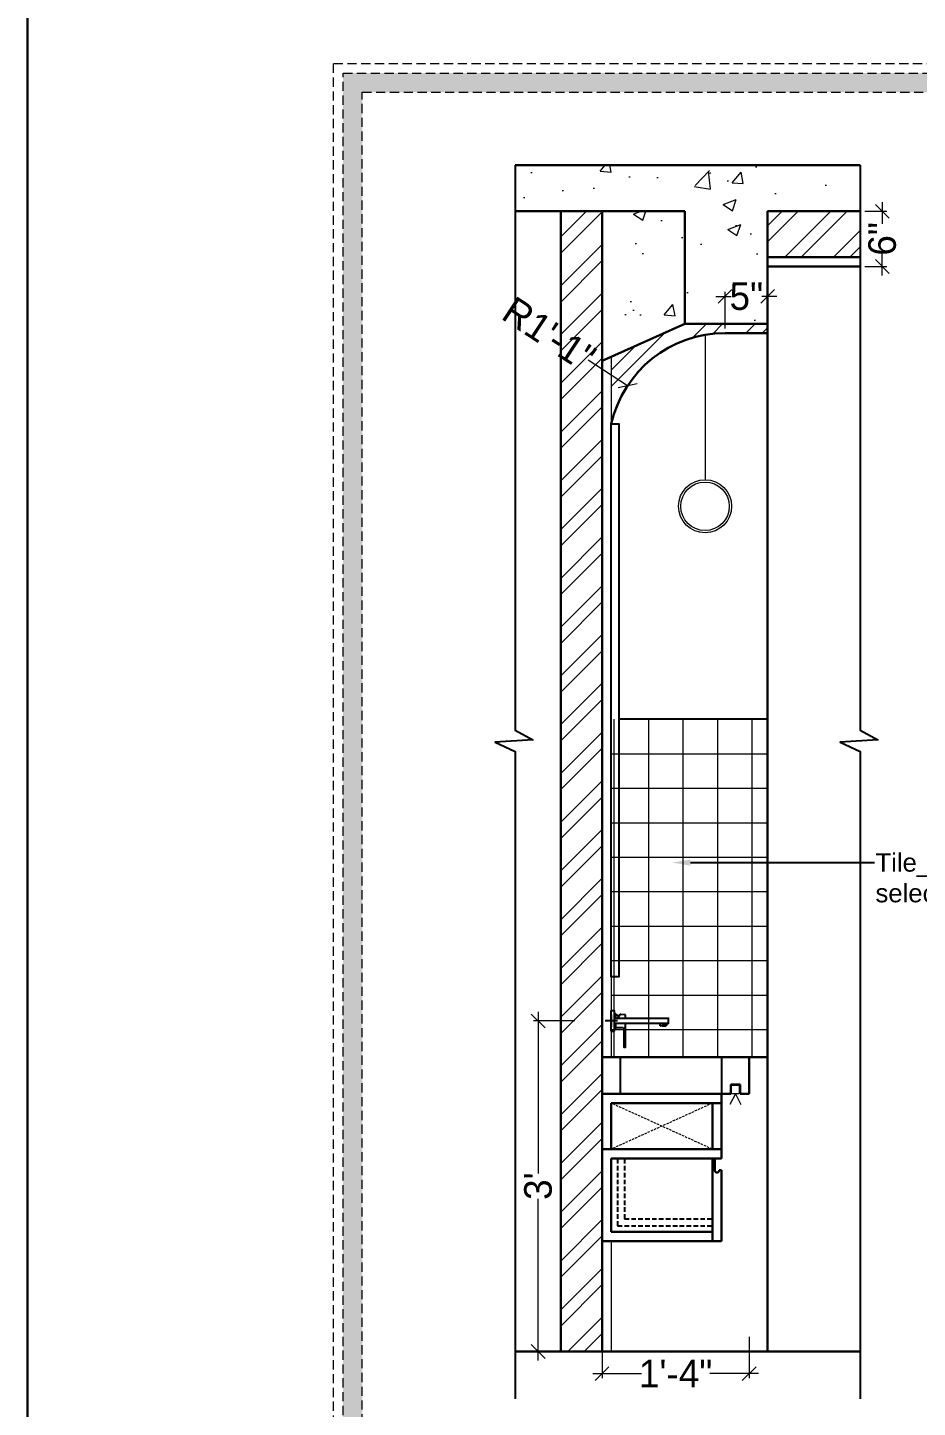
# Model space of a CAD drawing. Header units: millimetres. Extents: x 56222 to 3066687, y -650199 to -121287.
# Drawn here: x 150163.9 to 150260.7, y -183575.9 to -183425.8 of the extents above; entities that cross this region are included whole.
import ezdxf
from ezdxf import colors
from ezdxf.entities.mleader import LeaderData, LeaderLine
from ezdxf.lldxf.tags import DXFTag
from ezdxf.math import Vec2, Vec3

# ---------------------------------------------------------------- set-up
doc = ezdxf.new("R2010")
doc.units = ezdxf.units.MM
doc.header["$MEASUREMENT"] = 0
doc.header["$PDMODE"] = 35
for name, pattern in [('DASHED', [0.75, 0.5, -0.25]), ('DASHED2', [0.375, 0.25, -0.125]), ('DASHEDX2', [1.5, 1, -0.5])]:
    doc.linetypes.add(name, pattern=pattern)
doc.layers.get('Defpoints').update_dxf_attribs({"color": 220})
doc.layers.add('AR HATCH-7', color=7, linetype='Continuous')
doc.layers.add('str coll', color=6, linetype='Continuous')
for name, color, linetype, lineweight in [('dim05', 1, 'Continuous', 13), ('Dimension', 10, 'DASHEDX2', 20), ('FURNITURE', 32, 'Continuous', 9), ('furniture dimensions', 1, 'DASHED', 0), ('FURNITURE-1', 252, 'Continuous', 13), ('SECTION ( SLAB PLine )', 104, 'Continuous', 30), ('wall', 7, 'Continuous', 30), ('XX~SLAB ( BEAM )~ ( DIM )', 7, 'Continuous', 9)]:
    doc.layers.add(name, color=color, linetype=linetype, lineweight=lineweight)
doc.styles.add('century g', font='GOTHIC.TTF')
doc.styles.get("Standard").update_dxf_attribs({"font": 'arial.ttf', "height": 6})
tags = doc.linetypes.add('CENTER2', pattern=[28.575, 19.05, -3.175, 3.175, -3.175]).pattern_tags.tags
tags[10:11] = [DXFTag(74, 4), DXFTag(75, 0), DXFTag(340, '0'), DXFTag(46, 0.0), DXFTag(50, 0.0), DXFTag(44, 0.0), DXFTag(45, 0.0)]
tags[8:9] = [DXFTag(74, 4), DXFTag(75, 0), DXFTag(340, '0'), DXFTag(46, 0.0), DXFTag(50, 0.0), DXFTag(44, 0.0), DXFTag(45, 0.0)]
tags[6:7] = [DXFTag(74, 4), DXFTag(75, 0), DXFTag(340, '0'), DXFTag(46, 0.0), DXFTag(50, 0.0), DXFTag(44, 0.0), DXFTag(45, 0.0)]
tags[4:5] = [DXFTag(74, 4), DXFTag(75, 0), DXFTag(340, '0'), DXFTag(46, 0.0), DXFTag(50, 0.0), DXFTag(44, 0.0), DXFTag(45, 0.0)]
doc.dimstyles.new('Archana', dxfattribs={"dimtxt": 2, "dimasz": 0.75, "dimexe": 0.5, "dimexo": 0.5, "dimgap": 0, "dimtad": 0, "dimzin": 0, "dimdsep": 46, "dimlunit": 4, "dimtxsty": 'century g', "dimblk": 'OBLIQUE', "dimcen": 0, "dimdle": 1, "dimclrd": 256, "dimclre": 256, "dimclrt": 256, "dimadec": 0, "dimazin": 0, "dimtfac": 1, "dimtofl": 0, "dimtmove": 1, "dimatfit": 3, "dimfxl": 1, "dimfxlon": 1, "dimtolj": 1, "dimtzin": 0, "dimlwd": -1, "dimlwe": -1, "dimarcsym": 0})

# ---------------------------------------------------------------- blocks, each defined once
blk = doc.blocks.new('bn29-23')
at = {"linetype": 'Continuous'}
for p, q in [((0.486, 1.4133), (0.486, 1.4138)), ((0.486, 1.4138), (0.4955, 1.4138)), ((0.486, 1.4138), (0.486, 1.4138)), ((0.486, 1.4138), (0.4955, 1.4138)), ((0.486, 1.3463), (0.486, 1.4133)), ((0.496, 1.4133), (0.496, 1.3463)), ((0.496, 1.4133), (0.496, 1.4133)), ((0.496, 1.4028), (0.4991, 1.4028)), ((0.4996, 1.4023), (0.4996, 1.3888)), ((0.5077, 1.3888), (0.5155, 1.4013)), ((0.516, 1.4015), (0.531, 1.4002)), ((0.5314, 1.3997), (0.5314, 1.3888)), ((0.4965, 1.3883), (0.496, 1.3878)), ((0.496, 1.3718), (0.4965, 1.3713)), ((0.4991, 1.3568), (0.496, 1.3568)), ((0.4965, 1.3883), (0.4965, 1.3888)), ((0.4965, 1.3888), (0.6728, 1.3888)), ((0.4965, 1.3713), (0.4965, 1.3883)), ((0.4965, 1.3708), (0.4965, 1.3713)), ((0.6728, 1.3708), (0.4965, 1.3708)), ((0.4996, 1.3708), (0.4996, 1.3573)), ((0.5014, 1.3573), (0.5014, 1.3708)), ((0.5014, 1.3585), (0.5014, 1.3585)), ((0.5014, 1.3585), (0.5014, 1.3585)), ((0.5248, 1.3575), (0.5019, 1.3568)), ((0.5104, 1.3932), (0.5104, 1.3939)), ((0.5214, 1.3574), (0.5139, 1.3572)), ((0.5139, 1.3572), (0.5139, 1.3572)), ((0.5214, 1.3574), (0.5214, 1.3574)), ((0.5279, 1.2929), (0.5279, 1.3545)), ((0.5314, 1.3708), (0.5314, 1.2929)), ((0.6442, 1.3708), (0.6447, 1.3647)), ((0.6453, 1.3639), (0.6459, 1.3636)), ((0.6673, 1.3655), (0.6459, 1.3636)), ((0.6479, 1.3635), (0.6653, 1.365)), ((0.6606, 1.3679), (0.652, 1.3672)), ((0.6522, 1.3654), (0.652, 1.3672)), ((0.6606, 1.3679), (0.6607, 1.3661)), ((0.6673, 1.3655), (0.6678, 1.3659)), ((0.6682, 1.3668), (0.6679, 1.3708)), ((0.6733, 1.3713), (0.6733, 1.3883)), ((0.486, 1.3458), (0.486, 1.3463)), ((0.486, 1.3458), (0.4955, 1.3458)), ((0.5309, 1.2924), (0.5284, 1.2924))]:
    blk.add_line(p, q, dxfattribs=at)
at = {"linetype": 'CENTER2'}
for p, q in [((0.486, 1.3998), (0.486, 1.3598)), ((0.506, 1.3798), (0.466, 1.3798))]:
    blk.add_line(p, q, dxfattribs=at)
at = {"linetype": 'Continuous'}
for centre, radius, start, end in [((0.4955, 1.4133), 0.0005, 0, 90), ((0.4991, 1.4023), 0.0005, 0, 89.5), ((0.5004, 1.4013), 0.0008, 180, 253.5764), ((0.494, 1.3798), 0.0216, 40.6691, 73.5764), ((0.5159, 1.401), 0.0005, 85, 148.0008), ((0.5309, 1.3997), 0.0005, 58, 85), ((0.5309, 1.3997), 0.0005, 0, 58), ((0.4991, 1.3573), 0.0005, 270.5, 0), ((0.5004, 1.3583), 0.0008, 106.4236, 180), ((0.494, 1.3798), 0.0216, 286.4236, 289.8314), ((0.5019, 1.3573), 0.0005, 180.0008, 271.77), ((0.5249, 1.3545), 0.003, 359.9996, 37.4538), ((0.6457, 1.3648), 0.001, 185, 245), ((0.6478, 1.3641), 0.0006, 209.6243, 275), ((0.6563, 1.367), 0.00877, 333.341, 346.3922), ((0.6653, 1.3656), 0.0006, 275, 340.3757), ((0.6672, 1.3667), 0.001, 305, 5), ((0.6728, 1.3883), 0.0005, 0, 90), ((0.6728, 1.3713), 0.0005, 270, 0), ((0.4955, 1.3463), 0.0005, 270, 0), ((0.5284, 1.2929), 0.0005, 180, 270), ((0.5309, 1.2929), 0.0005, 270, 0)]:
    blk.add_arc(centre, radius, start, end, dxfattribs=at)
blk.add_ellipse((0.656, 1.3641), major_axis=(-0.00819, 0.00095), ratio=0.083881, start_param=1.11088, end_param=3.110964, dxfattribs=at)
for points, knots in [([(0.654, 1.3647), (0.6536, 1.3647), (0.6533, 1.3647), (0.6528, 1.3648), (0.6526, 1.3649), (0.6524, 1.365), (0.6524, 1.3651), (0.6523, 1.3652), (0.6522, 1.3653), (0.6522, 1.3654)], [0, 0, 0, 0, 0.5, 0.5, 0.75, 0.75, 0.875, 0.875, 1, 1, 1, 1]), ([(0.6591, 1.3651), (0.6583, 1.3649), (0.6574, 1.3648), (0.6557, 1.3646), (0.6548, 1.3646), (0.654, 1.3647)], [0, 0, 0, 0, 0.5, 0.5, 1, 1, 1, 1]), ([(0.6607, 1.3661), (0.6607, 1.366), (0.6607, 1.366), (0.6606, 1.3658), (0.6606, 1.3657), (0.6604, 1.3656), (0.6602, 1.3655), (0.6598, 1.3653), (0.6594, 1.3652), (0.6591, 1.3651)], [0, 0, 0, 0, 0.125, 0.125, 0.25, 0.25, 0.5, 0.5, 1, 1, 1, 1])]:
    blk.add_open_spline(points, degree=3, knots=knots, dxfattribs=at)
blk = doc.blocks.new('_Oblique')
at = {"layer": 'wall', "color": 0, "lineweight": -2}
blk.add_line((-0.5, -0.5), (0.5, 0.5), dxfattribs=at)
blk = doc.blocks.new('*D1447')
at = {"layer": 'Defpoints', "color": 0, "linetype": 'Continuous', "lineweight": 25, "transparency": 16777216}
for p in [(150226.38, -183533.86), (150219.43, -183569.81), (150226.38, -183569.81)]:
    blk.add_point(p, dxfattribs=at)
at = {"layer": 'furniture dimensions', "color": 5, "linetype": 'Continuous', "transparency": 16777216}
for p, q in [((150219.43, -183532.86), (150219.43, -183550.47)), ((150219.43, -183570.81), (150219.43, -183553.2)), ((150223.43, -183569.81), (150218.93, -183569.81))]:
    blk.add_line(p, q, dxfattribs=at)
at = {"layer": 'furniture dimensions', "color": 5, "linetype": 'ByBlock', "transparency": 16777216}
blk.add_line((150223.43, -183533.86), (150218.93, -183533.86), dxfattribs=at)
at = {"layer": 'furniture dimensions', "color": 5, "linetype": 'Continuous', "transparency": 16777216, "xscale": 1.5, "yscale": 1.5, "zscale": 1.5}
for p, rotation in [((150219.43, -183533.86), 90), ((150219.43, -183569.81), 270)]:
    blk.add_blockref('_Oblique', p, dxfattribs=dict(at, rotation=rotation))
at = {"layer": 'furniture dimensions', "linetype": 'Continuous', "lineweight": 0, "transparency": 16777216, "insert": (150219.43, -183551.83), "char_height": 3, "attachment_point": 5, "rotation": 90, "style": 'century g'}
blk.add_mtext("\\A1;3'", dxfattribs=at)
blk = doc.blocks.new('*D1448')
at = {"layer": 'Defpoints', "color": 0, "linetype": 'Continuous', "lineweight": 25, "transparency": 16777216}
for p in [(150242.38, -183541.81), (150226.38, -183557.81), (150226.38, -183572.22)]:
    blk.add_point(p, dxfattribs=at)
at = {"layer": 'furniture dimensions', "color": 5, "linetype": 'Continuous', "transparency": 16777216}
for p, q in [((150226.38, -183568.22), (150226.38, -183572.72)), ((150225.38, -183572.22), (150230.66, -183572.22)), ((150243.38, -183572.22), (150238.1, -183572.22))]:
    blk.add_line(p, q, dxfattribs=at)
at = {"layer": 'furniture dimensions', "color": 5, "linetype": 'ByBlock', "transparency": 16777216}
blk.add_line((150242.38, -183568.22), (150242.38, -183572.72), dxfattribs=at)
at = {"layer": 'furniture dimensions', "color": 5, "linetype": 'Continuous', "transparency": 16777216, "xscale": 1.5, "yscale": 1.5, "zscale": 1.5, "rotation": 180}
blk.add_blockref('_Oblique', (150226.38, -183572.22), dxfattribs=at)
at = {"layer": 'furniture dimensions', "color": 5, "linetype": 'Continuous', "transparency": 16777216, "xscale": 1.5, "yscale": 1.5, "zscale": 1.5}
blk.add_blockref('_Oblique', (150242.38, -183572.22), dxfattribs=at)
at = {"layer": 'furniture dimensions', "linetype": 'Continuous', "lineweight": 0, "transparency": 16777216, "insert": (150234.38, -183572.22), "char_height": 3, "attachment_point": 5, "style": 'century g'}
blk.add_mtext('\\A1;1\'-4"', dxfattribs=at)
blk = doc.blocks.new('*D1449')
at = {"layer": 'Defpoints', "color": 0, "linetype": 'Continuous', "lineweight": 25, "transparency": 16777216}
for p in [(150229.16, -183464.77, 0.02), (150239.76, -183471.76, 0.02)]:
    blk.add_point(p, dxfattribs=at)
at = {"layer": 'furniture dimensions', "color": 5, "linetype": 'Continuous', "transparency": 16777216}
blk.add_line((150224.88, -183461.96), (150229.16, -183464.77), dxfattribs=at)
at = {"layer": 'furniture dimensions', "color": 5, "linetype": 'ByBlock', "transparency": 16777216}
blk.add_arc((150239.76, -183471.76), 12.7, 92.256, 148.8915, dxfattribs=at)
at = {"layer": 'furniture dimensions', "color": 5, "linetype": 'Continuous', "transparency": 16777216, "xscale": 1.5, "yscale": 1.5, "zscale": 1.5, "rotation": 326.6355880082943}
blk.add_blockref('_Oblique', (150229.16, -183464.77), dxfattribs=at)
at = {"layer": 'furniture dimensions', "linetype": 'Continuous', "lineweight": 0, "transparency": 16777216, "insert": (150220.63, -183459.16), "char_height": 3, "attachment_point": 5, "rotation": 326.6356, "style": 'century g'}
blk.add_mtext('\\A1;R1\'-1"', dxfattribs=at)
blk = doc.blocks.new('*D1450')
at = {"layer": 'Defpoints', "color": 0, "linetype": 'Continuous', "lineweight": 25, "transparency": 16777216}
for p in [(150239.75, -183455.06), (150239.75, -183459.06, 0.03), (150244.38, -183459.06, 0.05)]:
    blk.add_point(p, dxfattribs=at)
at = {"layer": 'furniture dimensions', "color": 5, "linetype": 'Continuous', "transparency": 16777216}
for p, q in [((150238.75, -183455.06), (150240.4, -183455.06)), ((150239.75, -183458.56), (150239.75, -183454.56)), ((150245.38, -183455.06), (150243.74, -183455.06))]:
    blk.add_line(p, q, dxfattribs=at)
at = {"layer": 'furniture dimensions', "color": 5, "linetype": 'ByBlock', "transparency": 16777216}
blk.add_line((150244.38, -183458.56), (150244.38, -183454.56), dxfattribs=at)
at = {"layer": 'furniture dimensions', "color": 5, "linetype": 'Continuous', "transparency": 16777216, "xscale": 1.5, "yscale": 1.5, "zscale": 1.5, "rotation": 180}
blk.add_blockref('_Oblique', (150239.75, -183455.06), dxfattribs=at)
at = {"layer": 'furniture dimensions', "color": 5, "linetype": 'Continuous', "transparency": 16777216, "xscale": 1.5, "yscale": 1.5, "zscale": 1.5}
blk.add_blockref('_Oblique', (150244.38, -183455.06), dxfattribs=at)
at = {"layer": 'furniture dimensions', "linetype": 'Continuous', "lineweight": 0, "transparency": 16777216, "insert": (150242.07, -183455.06), "char_height": 3, "attachment_point": 5, "style": 'century g'}
blk.add_mtext('\\A1;5"', dxfattribs=at)
blk = doc.blocks.new('*D1451')
at = {"layer": 'Defpoints', "color": 0, "linetype": 'Continuous', "lineweight": 25, "transparency": 16777216}
for p in [(150254.45, -183445.81, 0), (150254.45, -183451.81), (150256.85, -183451.81)]:
    blk.add_point(p, dxfattribs=at)
at = {"layer": 'furniture dimensions', "color": 5, "linetype": 'Continuous', "transparency": 16777216}
for p, q in [((150256.85, -183444.81), (150256.85, -183447.19)), ((150256.85, -183452.81), (150256.85, -183450.42)), ((150254.95, -183451.81), (150257.35, -183451.81))]:
    blk.add_line(p, q, dxfattribs=at)
at = {"layer": 'furniture dimensions', "color": 5, "linetype": 'ByBlock', "transparency": 16777216}
blk.add_line((150254.95, -183445.81), (150257.35, -183445.81), dxfattribs=at)
at = {"layer": 'furniture dimensions', "color": 5, "linetype": 'Continuous', "transparency": 16777216, "xscale": 1.5, "yscale": 1.5, "zscale": 1.5}
for p, rotation in [((150256.85, -183445.81), 90), ((150256.85, -183451.81), 270)]:
    blk.add_blockref('_Oblique', p, dxfattribs=dict(at, rotation=rotation))
at = {"layer": 'furniture dimensions', "linetype": 'Continuous', "lineweight": 0, "transparency": 16777216, "insert": (150256.85, -183448.81), "char_height": 3, "attachment_point": 5, "rotation": 90, "style": 'century g'}
blk.add_mtext('\\A1;6"', dxfattribs=at)

msp = doc.modelspace()

# ---------------------------------------------------------------- hatches: boundary and pattern name
at = {"layer": 'AR HATCH-7', "lineweight": 0, "true_color": 0x939598, "transparency": 33554687}
h = msp.add_hatch(dxfattribs=at)
h.set_pattern_fill('ANSI32', color=252, scale=10)
h.set_pattern_definition([(45, (2556.1407, -2553.644), (-2.65165043, 2.65165043), []), (45, (2557.9084, -2553.644), (-2.65165043, 2.65165043), [])])
h.paths.add_polyline_path([(150221.88, -183445.808), (150226.38, -183445.808), (150226.38, -183569.808), (150221.88, -183569.808)])
at = {"layer": 'dim05', "lineweight": 0, "true_color": 0xd24014, "transparency": 33554559}
h = msp.add_hatch(dxfattribs=at)
h.set_pattern_fill('NET', color=22, scale=30)
h.set_pattern_definition([(0, (150358.9505, -183501.0565), (0, 3.75), []), (90, (150358.9505, -183501.0565), (-3.75, 2e-16), [])])
h.paths.add_polyline_path([(150227.38, -183501.057), (150244.38, -183501.057), (150244.38, -183537.808), (150227.38, -183537.808)])
at = {"layer": 'Dimension', "true_color": 0xd39e00, "transparency": 33554687}
h = msp.add_hatch(color=42, dxfattribs=at)
h.paths.add_polyline_path([(150198.226, -183430.774), (150198.226, -183639.724), (150495.083, -183639.724), (150495.083, -183430.774)])
h.paths.add_polyline_path([(150200.31, -183432.857), (150493, -183432.857), (150493, -183637.641), (150200.31, -183637.641)], flags=16)
at = {"layer": 'FURNITURE-1', "lineweight": 0, "true_color": 0xc7c8ca, "transparency": 33554687}
h = msp.add_hatch(dxfattribs=at)
h.set_pattern_fill('AR-CONC', color=9, scale=2)
h.set_pattern_definition([(50, (2556.14, -2574.383), (14.34520365, -1.2550427), [1.5, -16.5]), (355, (2556.14, -2574.383), (-2.7750267, 15.0438427), [1.2, -13.2]), (100.4514445, (2557.336, -2574.487), (11.5701769, 13.7887998), [1.2748038, -14.0228422]), (46.1842, (2556.14, -2570.383), (21.3448266, -3.3103856), [2.25, -24.75]), (96.635635, (2557.92, -2570.659), (18.693239, 19.482372), [1.9122068, -21.0342752]), (351.184164, (2556.14, -2570.383), (18.693239, 19.482372), [1.8, -19.8]), (21, (2558.14, -2571.383), (11.93814104, -8.0523778), [1.5, -16.5]), (326, (2558.14, -2571.383), (4.8663066, 14.5030009), [1.2, -13.2]), (71.451445, (2559.135, -2572.054), (16.8044475, 6.45062306), [1.2748038, -14.0228422]), (37.5, (2556.1405, -2574.383), (0.24319711, 6.65787708), [0, -13.04, 0, -13.4, 0, -13.25]), (7.5, (2556.1405, -2574.383), (5.26139075, 7.88823424), [0, -7.64, 0, -12.74, 0, -5.05]), (327.5, (2551.6805, -2574.383), (10.67644872, -0.45109743), [0, -5, 0, -15.6, 0, -20.7]), (317.5, (2549.68, -2574.383), (11.6637234, 2.00209965), [0, -6.5, 0, -10.36, 0, -14.7])])
h.paths.add_polyline_path([(150216.948, -183440.808), (150254.45, -183440.808), (150254.45, -183445.808), (150216.948, -183445.808)])
h = msp.add_hatch(dxfattribs=at)
h.set_pattern_fill('AR-CONC', color=9, scale=2)
h.set_pattern_definition([(50, (1797.054, -4328.727), (14.34520365, -1.2550427), [1.5, -16.5]), (355, (1797.054, -4328.727), (-2.7750267, 15.0438427), [1.2, -13.2]), (100.4514445, (1798.249, -4328.831), (11.5701769, 13.7887998), [1.2748038, -14.0228422]), (46.1842, (1797.054, -4324.727), (21.3448266, -3.3103856), [2.25, -24.75]), (96.635635, (1798.832, -4325.003), (18.693239, 19.482372), [1.9122068, -21.0342752]), (351.184164, (1797.054, -4324.727), (18.693239, 19.482372), [1.8, -19.8]), (21, (1799.054, -4325.727), (11.93814104, -8.0523778), [1.5, -16.5]), (326, (1799.054, -4325.727), (4.8663066, 14.5030009), [1.2, -13.2]), (71.451445, (1800.048, -4326.398), (16.8044475, 6.45062306), [1.2748038, -14.0228422]), (37.5, (1797.0536, -4328.727), (0.24319711, 6.65787708), [0, -13.04, 0, -13.4, 0, -13.25]), (7.5, (1797.0536, -4328.727), (5.26139075, 7.88823424), [0, -7.64, 0, -12.74, 0, -5.05]), (327.5, (1792.5936, -4328.727), (10.67644872, -0.45109743), [0, -5, 0, -15.6, 0, -20.7]), (317.5, (1790.594, -4328.727), (11.6637234, 2.00209965), [0, -6.5, 0, -10.36, 0, -14.7])])
h.paths.add_polyline_path([(150226.38, -183445.808), (150235.38, -183445.808), (150235.38, -183458.06), (150226.38, -183462.084)])
h = msp.add_hatch(dxfattribs=at)
h.set_pattern_fill('AR-CONC', color=9, scale=2)
h.set_pattern_definition([(50, (2001.424, -4319.043), (14.34520365, -1.2550427), [1.5, -16.5]), (355, (2001.424, -4319.043), (-2.7750267, 15.0438427), [1.2, -13.2]), (100.4514445, (2002.62, -4319.147), (11.5701769, 13.7887998), [1.2748038, -14.0228422]), (46.1842, (2001.424, -4315.043), (21.3448266, -3.3103856), [2.25, -24.75]), (96.635635, (2003.203, -4315.318), (18.693239, 19.482372), [1.9122068, -21.0342752]), (351.184164, (2001.424, -4315.043), (18.693239, 19.482372), [1.8, -19.8]), (21, (2003.424, -4316.043), (11.93814104, -8.0523778), [1.5, -16.5]), (326, (2003.424, -4316.043), (4.8663066, 14.5030009), [1.2, -13.2]), (71.451445, (2004.419, -4316.714), (16.8044475, 6.45062306), [1.2748038, -14.0228422]), (37.5, (2001.424, -4319.0426), (0.24319711, 6.65787708), [0, -13.04, 0, -13.4, 0, -13.25]), (7.5, (2001.424, -4319.0426), (5.26139075, 7.88823424), [0, -7.64, 0, -12.74, 0, -5.05]), (327.5, (1996.964, -4319.0426), (10.67644872, -0.45109743), [0, -5, 0, -15.6, 0, -20.7]), (317.5, (1994.964, -4319.043), (11.6637234, 2.00209965), [0, -6.5, 0, -10.36, 0, -14.7])])
h.paths.add_polyline_path([(150235.38, -183445.808), (150244.38, -183445.808), (150244.38, -183458.06), (150235.38, -183458.06)])
at = {"layer": 'FURNITURE-1', "lineweight": 0, "transparency": 33554572}
h = msp.add_hatch(dxfattribs=at)
h.set_pattern_fill('ANSI32', color=6, scale=10)
h.set_pattern_definition([(45, (2001.424, -4301.6642), (-2.65165043, 2.65165043), []), (45, (2003.192, -4301.6642), (-2.65165043, 2.65165043), [])])
h.paths.add_polyline_path([(150244.38, -183445.808), (150254.45, -183445.808), (150254.45, -183450.808), (150244.38, -183450.808)])
h = msp.add_hatch(dxfattribs=at)
h.set_pattern_fill('ANSI32', color=6, scale=10)
h.set_pattern_definition([(45, (1948.3334, -4295.1377), (-2.65165043, 2.65165043), []), (45, (1950.101, -4295.1377), (-2.65165043, 2.65165043), [])])
h.paths.add_polyline_path([(150235.38, -183458.06), (150244.38, -183458.06), (150244.38, -183459.06), (150239.77, -183459.06, 0.3502556), (150227.38, -183468.939), (150227.38, -183461.637)])

# ---------------------------------------------------------------- linework, layer by layer
at = {"layer": 'dim05', "color": 3, "lineweight": 0, "transparency": 33554687}
for q in [(150240.265, -183542.96, -0.16), (150241.484, -183542.96, -0.16)]:
    msp.add_line((150240.875, -183541.808, -0.16), q, dxfattribs=at)
at = {"layer": 'dim05', "color": 3, "lineweight": 0, "transparency": 33554687, "elevation": -0.16}
msp.add_lwpolyline([(150241.282, -183541.808), (150240.467, -183541.808), (150240.467, -183540.852), (150241.282, -183540.852)], close=True, dxfattribs=at)
at = {"layer": 'Dimension', "color": 42, "true_color": 0xd39e00, "transparency": 33554687, "elevation": -0.041}
for points in [[(150197.185, -183429.732), (150496.125, -183429.732), (150496.125, -183640.766), (150197.185, -183640.766)], [(150198.226, -183430.774), (150495.083, -183430.774), (150495.083, -183639.724), (150198.226, -183639.724)], [(150200.31, -183432.857), (150493, -183432.857), (150493, -183637.641), (150200.31, -183637.641)]]:
    msp.add_lwpolyline(points, close=True, dxfattribs=at)
at = {"layer": 'FURNITURE', "lineweight": 25, "transparency": 33554687}
msp.add_line((150244.38, -183501.057, -0.16), (150228.208, -183501.057, -0.16), dxfattribs=at)
at = {"layer": 'FURNITURE', "lineweight": 30, "transparency": 33554687}
for p, q in [((150242.38, -183537.808, -0.16), (150226.38, -183537.808, -0.16)), ((150242.38, -183537.808, -0.16), (150242.38, -183541.808, -0.16)), ((150242.38, -183537.808, -0.16), (150244.38, -183537.808, -0.144)), ((150241.38, -183540.775, -0.16), (150240.38, -183540.775, -0.16)), ((150240.38, -183540.775, -0.16), (150240.38, -183541.808, -0.16)), ((150241.38, -183541.808, -0.16), (150241.38, -183540.775, -0.16)), ((150240.38, -183541.808, -0.16), (150226.38, -183541.808, -0.16)), ((150226.38, -183541.808, -0.16), (150226.38, -183547.808, -0.16)), ((150227.38, -183542.808, -0.16), (150227.38, -183547.808, -0.16)), ((150227.38, -183542.808, -0.16), (150239.38, -183542.808, -0.16)), ((150238.38, -183542.808, -0.16), (150238.38, -183547.808, -0.16)), ((150239.38, -183541.808, -0.16), (150239.38, -183547.808, -0.16)), ((150242.38, -183541.808, -0.16), (150241.38, -183541.808, -0.16)), ((150239.38, -183547.808, -0.16), (150226.38, -183547.808, -0.16)), ((150226.38, -183547.808, -0.16), (150226.38, -183557.808, -0.16)), ((150239.38, -183548.808, -0.16), (150227.38, -183548.808, -0.16)), ((150227.38, -183548.808, -0.16), (150227.38, -183556.808, -0.16)), ((150239.38, -183548.808, -0.16), (150239.38, -183547.808, -0.16)), ((150238.38, -183548.883, -0.16), (150238.38, -183557.808, -0.16)), ((150239.38, -183550.102, -0.16), (150239.38, -183557.808, -0.16)), ((150239.38, -183550.102, -0.16), (150239.38, -183557.681, -0.16)), ((150239.38, -183557.808, -0.16), (150226.38, -183557.808, -0.16)), ((150238.38, -183556.808, -0.16), (150227.38, -183556.808, -0.16))]:
    msp.add_line(p, q, dxfattribs=at)
at = {"layer": 'FURNITURE', "color": 18, "lineweight": 0, "true_color": 0x000000, "transparency": 33554687}
for p, q in [((150226.38, -183541.808, -0.16), (150239.38, -183541.808, -0.16)), ((150227.38, -183557.808, -0.16), (150227.38, -183569.808, -0.16))]:
    msp.add_line(p, q, dxfattribs=at)
at = {"layer": 'FURNITURE', "linetype": 'DASHED', "lineweight": 25, "transparency": 33554687}
for p, q in [((150228.068, -183548.883, -0.16), (150228.068, -183556.142, -0.16)), ((150228.818, -183548.883, -0.16), (150228.818, -183555.392, -0.16)), ((150228.068, -183556.142, -0.16), (150238.38, -183556.142, -0.16)), ((150228.068, -183556.142, -0.16), (150238.38, -183556.142, -0.16)), ((150228.818, -183555.392, -0.16), (150238.38, -183555.392, -0.16))]:
    msp.add_line(p, q, dxfattribs=at)
at = {"layer": 'FURNITURE', "color": 252, "lineweight": 25, "true_color": 0x939598, "transparency": 33554687}
for points, elevation in [([(150216.947, -183440.808), (150216.947, -183502.226), (150218.87, -183503.281), (150214.753, -183503.531), (150216.947, -183504.555), (150216.947, -183574.953)], -0.065), ([(150254.45, -183440.808), (150254.45, -183502.226), (150256.373, -183503.281), (150252.256, -183503.531), (150254.45, -183504.555), (150254.45, -183574.953)], -0.155)]:
    msp.add_lwpolyline(points, dxfattribs=dict(at, elevation=elevation))
at = {"layer": 'FURNITURE', "color": 5, "lineweight": 25, "transparency": 33554687, "elevation": -0.16}
msp.add_lwpolyline([(150227.38, -183468.939), (150228.208, -183468.939), (150228.208, -183529.057), (150227.38, -183529.057)], close=True, dxfattribs=at)
at = {"layer": 'FURNITURE', "lineweight": 30, "transparency": 33554687, "elevation": -0.16}
for points in [[(150238.63, -183550.102), (150238.63, -183548.883), (150238.38, -183548.883), (150238.38, -183550.352)], [(150239.13, -183550.102), (150239.38, -183550.102)]]:
    msp.add_lwpolyline(points, dxfattribs=at)
at = {"layer": 'FURNITURE', "lineweight": 30, "transparency": 33554687}
msp.add_arc((150238.88, -183550.102, -0.16), 0.25, 180, 0, dxfattribs=at)
at = {"layer": 'furniture dimensions', "color": 18, "linetype": 'Continuous', "lineweight": 0, "true_color": 0x000000, "transparency": 33554687}
msp.add_line((150237.579, -183459.249, -0.137), (150237.579, -183475.011, -0.137), dxfattribs=at)
msp.add_circle((150237.579, -183477.896, -0.137), 2.885, dxfattribs=at)
at = {"layer": 'furniture dimensions', "color": 3, "linetype": 'Continuous', "lineweight": 0, "transparency": 33554687}
msp.add_circle((150237.579, -183477.896, -0.137), 2.635, dxfattribs=at)
at = {"layer": 'FURNITURE-1', "color": 18, "linetype": 'DASHED2', "lineweight": 0, "true_color": 0x000000, "transparency": 33554687}
for p, q in [((150238.38, -183542.808, -0.16), (150227.38, -183547.808, -0.16)), ((150238.38, -183547.808, -0.16), (150227.38, -183542.808, -0.16))]:
    msp.add_line(p, q, dxfattribs=at)
at = {"layer": 'FURNITURE-1', "color": 18, "linetype": 'ByBlock', "lineweight": 25, "true_color": 0x000000, "transparency": 33554687, "elevation": -0.16}
msp.add_lwpolyline([(150239.38, -183541.808), (150228.38, -183541.808), (150228.38, -183537.808), (150239.38, -183537.808)], close=True, dxfattribs=at)
at = {"layer": 'SECTION ( SLAB PLine )', "color": 1, "transparency": 33554687}
for p, q in [((150254.45, -183440.808, -0.094), (150216.947, -183440.808, -0.005)), ((150235.38, -183445.808, -0.049), (150216.947, -183445.808, -0.005)), ((150254.45, -183445.808, -0.094), (150244.38, -183445.808, -0.07)), ((150235.38, -183458.06, -0.137), (150226.38, -183462.084, -0.137)), ((150254.45, -183569.808, -0.155), (150216.947, -183569.808, -0.063)), ((150254.45, -183569.808, -0.155), (150216.947, -183569.808, -0.063))]:
    msp.add_line(p, q, dxfattribs=at)
at = {"layer": 'SECTION ( SLAB PLine )', "color": 18, "lineweight": 0, "true_color": 0x000000, "transparency": 33554687}
msp.add_line((150227.38, -183461.637, -0.16), (150227.38, -183537.808, -0.16), dxfattribs=at)
at = {"layer": 'SECTION ( SLAB PLine )', "color": 1, "transparency": 33554687, "elevation": -0.137}
msp.add_lwpolyline([(150244.38, -183445.808), (150244.38, -183458.06), (150235.38, -183458.06), (150235.38, -183445.808)], dxfattribs=at)
at = {"layer": 'str coll', "lineweight": 30, "transparency": 33554687}
for p, q in [((150244.38, -183450.808, -0.16), (150254.45, -183450.808, -0.16)), ((150244.38, -183451.808, -0.16), (150254.45, -183451.808, -0.16)), ((150244.38, -183459.06, -0.106), (150244.38, -183458.06, -0.137)), ((150239.754, -183459.06, -0.132), (150244.38, -183459.06, -0.106))]:
    msp.add_line(p, q, dxfattribs=at)
msp.add_arc((150239.762, -183471.758, -0.137), 12.699, 90, 167.1746, dxfattribs=at)
at = {"layer": 'XX~SLAB ( BEAM )~ ( DIM )', "lineweight": 30, "transparency": 33554687}
for p, q in [((150248.88, -183445.808, -0.099), (150244.38, -183445.808, -0.099)), ((150244.38, -183445.808, -0.099), (150244.38, -183569.808, -0.16)), ((150244.38, -183569.808, -0.16), (150248.88, -183569.808, -0.16))]:
    msp.add_line(p, q, dxfattribs=at)
at = {"layer": 'XX~SLAB ( BEAM )~ ( DIM )', "color": 85, "lineweight": 30, "true_color": 0x58ba48}
msp.add_lwpolyline([(150163.914, -182450.771), (150514.418, -182450.771), (150514.418, -183657.613), (150163.914, -183657.613)], close=True, dxfattribs=at)
at = {"layer": 'XX~SLAB ( BEAM )~ ( DIM )', "lineweight": 30, "transparency": 33554687, "elevation": -0.16}
msp.add_lwpolyline([(150226.38, -183445.808), (150221.88, -183445.808), (150221.88, -183569.808), (150226.38, -183569.808)], close=True, dxfattribs=at)

# ---------------------------------------------------------------- block references
at = {"transparency": 33554687, "xscale": 33.27171550812007, "yscale": 33.27171550812007, "zscale": 33.27171550812007}
msp.add_blockref('bn29-23', (150211.211, -183579.763, -0.16), dxfattribs=at)

# ---------------------------------------------------------------- dimensions: what is measured, and where the dimension line sits
at = {"layer": 'furniture dimensions', "color": 5, "linetype": 'Continuous', "lineweight": 0, "transparency": 33554687}
for base, p1, p2, angle, picture, middle in [((150256.852, -183451.808, -0.16), (150254.45, -183445.808, -0.155), (150254.45, -183451.808, -0.16), 90, '*D1451', (150256.852, -183448.808, -0.16)), ((150239.754, -183455.063, -0.16), (150244.38, -183459.06, -0.106), (150239.754, -183459.06, -0.132), 180, '*D1450', (150242.067, -183455.063, -0.16)), ((150219.431, -183569.808, -0.16), (150226.38, -183533.856, -0.16), (150226.38, -183569.808, -0.16), 90, '*D1447', (150219.431, -183551.832, -0.16)), ((150226.38, -183572.222, -0.16), (150242.38, -183541.808, -0.16), (150226.38, -183557.808, -0.16), 180, '*D1448', (150234.38, -183572.222, -0.16))]:
    dim = msp.add_linear_dim(base=base, p1=p1, p2=p2, angle=angle, dimstyle='Archana', override={"dimtxt": 3, "dimasz": 1.5, "dimdec": 0, "dimclrd": 5, "dimclre": 5, "dimfxl": 4}, dxfattribs=at)
    dim.commit()
    dim.dimension.update_dxf_attribs({"geometry": picture, "text_midpoint": middle})
dim = msp.add_radius_dim(center=(150239.762, -183471.758, -0.137), mpoint=(150229.156, -183464.775, -0.137), dimstyle='Archana', override={"dimtxt": 3, "dimasz": 1.5, "dimdec": 0, "dimclrd": 5, "dimclre": 5, "dimfxl": 4}, dxfattribs=at)
dim.commit()
dim.dimension.update_dxf_attribs({"geometry": '*D1449', "text_midpoint": (150220.626, -183459.158, -0.16), "dimtype": 164})

# ---------------------------------------------------------------- leaders
at = {"layer": 'dim05', "color": 1, "lineweight": 0, "transparency": 33554687}
ml = msp.add_multileader_mtext('Standard', dxfattribs=at)
ml.set_content('Tile_as per selection', color=1)
ml.set_leader_properties(color=5)
ml.build(insert=Vec2(0, 0))
ml.multileader.update_dxf_attribs({"text_right_attachment_type": 6, "dogleg_length": 0.36, "arrow_head_size": 2})
ctx = ml.context
ctx.base_point, ctx.char_height, ctx.arrow_head_size, ctx.landing_gap_size, ctx.plane_origin = Vec3(150256.021, -183516.645, -0.155), 2, 2, 0.09, Vec3(150243.132, -183516.645, -0.155)
ctx.right_attachment = 6
notes = []
notes.append((ctx, [(0, (1, 1, 0), (150255.661, -183516.645, -0.155), (1, 0), 0.36, [(0, [(150233.992, -183516.645, -0.155)], 0, [])])]))
ctx.mtext.insert, ctx.mtext.width, ctx.mtext.flow_direction = Vec3(150256.111, -183515.629, -0.155), 14.68213, 5
for ctx, leaders in notes:
    for number, flags, end, landing, length, lines in leaders:
        leader = LeaderData()
        leader.index, (leader.has_last_leader_line, leader.has_dogleg_vector, leader.attachment_direction) = number, flags
        leader.last_leader_point, leader.dogleg_vector, leader.dogleg_length = Vec3(end), Vec3(landing), length
        for number, points, colour, breaks in lines:
            line = LeaderLine()
            line.index, line.vertices, line.color, line.breaks = number, Vec3.list(points), colors.encode_raw_color(colour), breaks
            leader.lines.append(line)
        ctx.leaders.append(leader)

doc.saveas('drawing.dxf')
